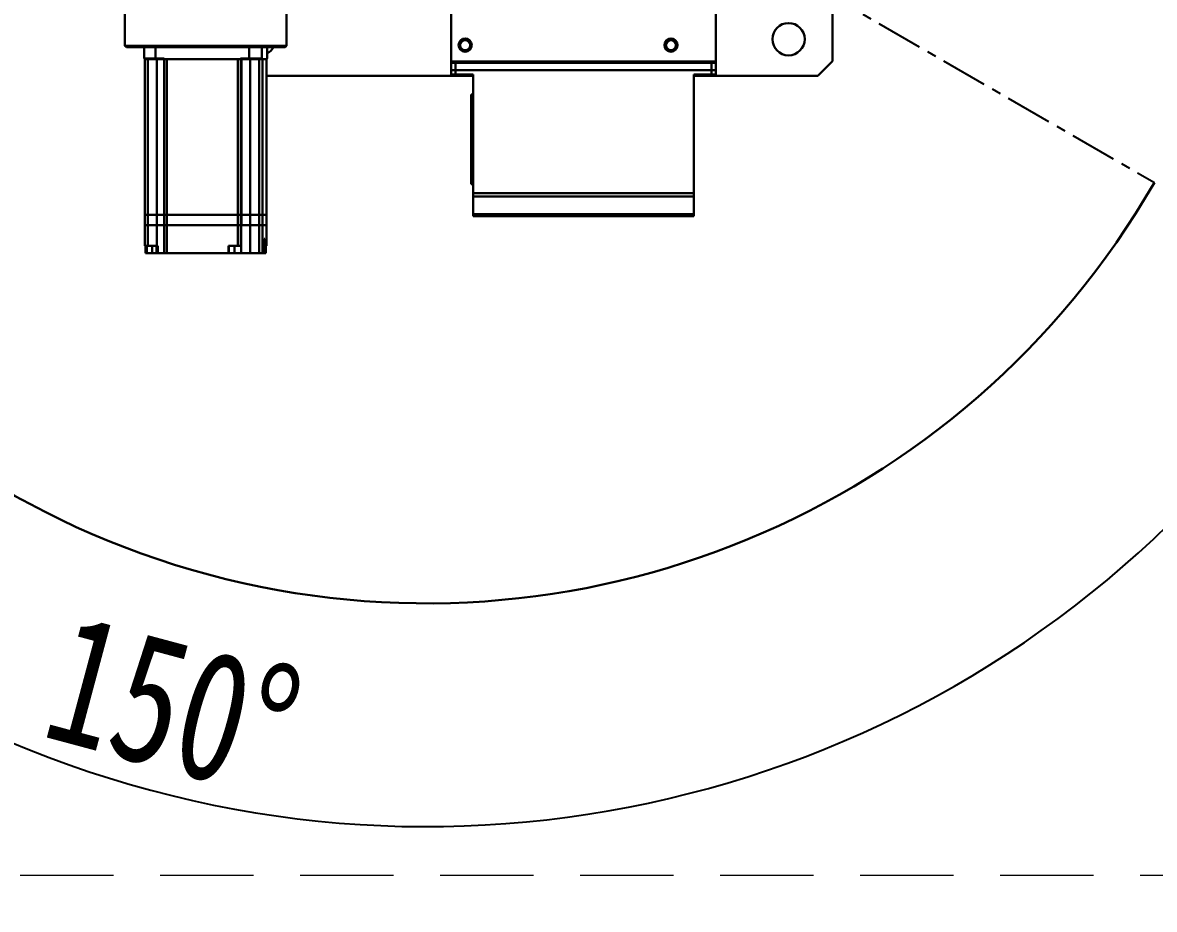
# Model space of a CAD drawing. Header units: millimetres. Extents: x 8 to 22425, y -1213 to 4973.
# Drawn here: x 9981 to 10751, y 536 to 1139 of the extents above; entities that cross this region are included whole.
import ezdxf

# ---------------------------------------------------------------- set-up
doc = ezdxf.new("R2010")
doc.units = ezdxf.units.MM
doc.header["$PDSIZE"] = -1
doc.linetypes.add('CENTER', pattern=[50.8, 31.75, -6.35, 6.35, -6.35])
doc.linetypes.add('HIDDEN', pattern=[9.525, 6.35, -3.175])
doc.styles.get("Standard").update_dxf_attribs({"font": 'hyswlongfangsong.ttf'})
doc.dimstyles.new('ISO-25', dxfattribs={"dimscale": 25, "dimtxt": 3.5, "dimasz": 1.6, "dimexe": 1.25, "dimexo": 0.625, "dimtad": 1, "dimdec": 0, "dimzin": 9, "dimdsep": 46, "dimtxsty": 'Standard', "dimcen": 2.5, "dimadec": 0, "dimazin": 2, "dimtfac": 1, "dimtdec": 0, "dimtofl": 0, "dimtmove": 0, "dimatfit": 3, "dimfxl": 1, "dimarcsym": 0})

# ---------------------------------------------------------------- blocks, each defined once
blk = doc.blocks.new('*D150')
at = {"color": 0, "lineweight": -2, "transparency": 16777216}
blk.add_line((10202.26, 1316.17), (9500.28, 1316.17), dxfattribs=at)
blk.add_arc((10255.3, 1316.17), 723.77, 183.16691, 326.83309, dxfattribs=at)
at = {"color": 0, "transparency": 16777216}
for points in [[(9525.97, 1276), (9539.3, 1276.37), (9531.53, 1316.17)], [(10855.48, 923.7), (10866.83, 916.72), (10882.1, 954.29)]]:
    blk.add_solid(points, dxfattribs=at)
at = {"layer": 'Defpoints', "color": 0, "transparency": 16777216}
for p in [(10217.89, 1316.17), (10255.3, 1316.17), (10750.67, 1030.17), (9790.07, 761.73), (11566.46, 559.17)]:
    blk.add_point(p, dxfattribs=at)
at = {"color": 0, "transparency": 16777216, "insert": (10083.34, 674.41), "char_height": 87.5, "attachment_point": 5, "rotation": 345}
blk.add_mtext('150°', dxfattribs=at)

msp = doc.modelspace()

# ---------------------------------------------------------------- linework, layer by layer
at = {"color": 1, "linetype": 'CENTER'}
msp.add_line((10255.3, 1316.17), (10750.67, 1030.17), dxfattribs=at)
at = {"color": 161, "lineweight": 30, "true_color": 0x67adff}
for p, q in [((10050.3, 1152.17), (10050.3, 1123.17)), ((10160.3, 1123.17), (10160.3, 1152.17)), ((10531.8, 1112.67), (10531.8, 1154.12)), ((10272.3, 1112.41), (10272.3, 1146.67)), ((10452.3, 1146.67), (10452.3, 1112.41)), ((10050.3, 1123.17), (10051.3, 1122.17)), ((10050.3, 1123.17), (10105.3, 1123.17)), ((10105.3, 1122.17), (10051.3, 1122.17)), ((10063.49, 1122.17), (10063.49, 1114.47)), ((10071.02, 1122.17), (10071.02, 1114.47)), ((10105.3, 1123.17), (10160.3, 1123.17)), ((10159.3, 1122.17), (10105.3, 1122.17)), ((10134.91, 1114.47), (10134.91, 1122.17)), ((10143.36, 1122.17), (10143.36, 1114.47)), ((10147.1, 1114.47), (10147.1, 1122.17)), ((10147.11, 1114.47), (10147.11, 1122.17)), ((10159.3, 1122.17), (10160.3, 1123.17)), ((10063.49, 1114.47), (10071.02, 1114.47)), ((10063.84, 1114.47), (10063.84, 1114.17)), ((10072.01, 1114.17), (10063.84, 1114.17)), ((10063.96, 1114.17), (10063.96, 1008.37)), ((10065.84, 1114.17), (10065.84, 1008.37)), ((10071.02, 1114.47), (10076.89, 1114.47)), ((10072.01, 1114.17), (10072.01, 1114.47)), ((10072.01, 1114.17), (10076.89, 1114.17)), ((10072.01, 1008.37), (10072.01, 1114.17)), ((10076.89, 1114.17), (10072.01, 1114.17)), ((10072.01, 1114.17), (10072.01, 1114.17)), ((10076.89, 1114.17), (10076.89, 1114.47)), ((10129.04, 1114.17), (10076.89, 1114.17)), ((10077, 1114.17), (10077, 1008.37)), ((10078.89, 1114.17), (10078.89, 1008.37)), ((10127.04, 1114.17), (10078.89, 1114.17)), ((10127.04, 1008.37), (10127.04, 1114.17)), ((10129.04, 1114.47), (10134.91, 1114.47)), ((10129.04, 1114.47), (10129.04, 1114.17)), ((10129.52, 1114.17), (10129.04, 1114.17)), ((10129.16, 1114.17), (10129.16, 1008.37)), ((10129.52, 1114.17), (10129.52, 1114.47)), ((10129.52, 1114.17), (10135.54, 1114.17)), ((10129.52, 1008.37), (10129.52, 1114.17)), ((10135.54, 1114.17), (10129.52, 1114.17)), ((10134.91, 1114.47), (10143.36, 1114.47)), ((10135.54, 1114.47), (10135.54, 1114.17)), ((10143.71, 1114.17), (10135.54, 1114.17)), ((10135.54, 1114.17), (10135.54, 1008.37)), ((10135.54, 1114.17), (10135.54, 1114.17)), ((10141.71, 1008.37), (10141.71, 1114.17)), ((10143.71, 1114.17), (10141.71, 1114.17)), ((10143.36, 1114.47), (10143.71, 1114.47)), ((10143.71, 1114.17), (10143.71, 1114.47)), ((10146.75, 1114.17), (10143.71, 1114.17)), ((10143.82, 1114.17), (10143.82, 1008.37)), ((10146.64, 1114.17), (10143.82, 1114.17)), ((10146.64, 1008.37), (10146.64, 1114.17)), ((10146.64, 1008.37), (10146.64, 1114.17)), ((10146.75, 1114.47), (10147.1, 1114.47)), ((10146.75, 1114.47), (10146.75, 1114.17)), ((10147.1, 1114.47), (10147.11, 1114.47)), ((10452.3, 1112.41), (10272.3, 1112.41)), ((10272.3, 1112.41), (10272.3, 1111.67)), ((10272.3, 1106.67), (10272.3, 1111.67)), ((10272.3, 1111.67), (10275.3, 1111.67)), ((10275.3, 1111.67), (10275.3, 1106.67)), ((10449.3, 1111.67), (10275.3, 1111.67)), ((10449.3, 1106.67), (10449.3, 1111.67)), ((10449.3, 1111.67), (10452.3, 1111.67)), ((10452.3, 1111.67), (10452.3, 1112.41)), ((10452.3, 1111.67), (10452.3, 1106.67)), ((10521.8, 1102.67), (10531.8, 1112.67)), ((10146.64, 1102.67), (10287.3, 1102.67)), ((10275.3, 1106.67), (10272.3, 1106.67)), ((10272.3, 1103.67), (10272.3, 1106.67)), ((10275.3, 1103.67), (10272.3, 1103.67)), ((10449.3, 1106.67), (10275.3, 1106.67)), ((10275.3, 1106.67), (10275.3, 1103.67)), ((10275.3, 1103.67), (10287.3, 1103.67)), ((10287.3, 1103.67), (10287.3, 1023.03)), ((10437.3, 1103.67), (10437.3, 1023.03)), ((10437.3, 1103.67), (10449.3, 1103.67)), ((10437.3, 1102.67), (10521.8, 1102.67)), ((10452.3, 1106.67), (10449.3, 1106.67)), ((10449.3, 1103.67), (10449.3, 1106.67)), ((10452.3, 1103.67), (10449.3, 1103.67)), ((10452.3, 1106.67), (10452.3, 1103.67)), ((10287.3, 1090.17), (10285.8, 1090.17)), ((10285.8, 1090.17), (10285.8, 1088.67)), ((10287.3, 1088.67), (10285.8, 1088.67)), ((10285.8, 1088.67), (10285.8, 1030.67)), ((10287.3, 1030.67), (10285.8, 1030.67)), ((10285.8, 1030.67), (10285.8, 1029.17)), ((10287.3, 1029.17), (10285.8, 1029.17)), ((10287.3, 1023.03), (10437.3, 1023.03)), ((10287.3, 1023.03), (10287.3, 1020.63)), ((10287.3, 1020.63), (10437.3, 1020.63)), ((10287.3, 1020.63), (10287.3, 1008.71)), ((10437.3, 1023.03), (10437.3, 1020.63)), ((10437.3, 1020.63), (10437.3, 1008.71)), ((10287.3, 1008.71), (10437.3, 1008.71)), ((10287.3, 1008.71), (10287.3, 1007.37)), ((10437.3, 1008.71), (10437.3, 1007.37)), ((10063.96, 1008.37), (10063.96, 1001.17)), ((10065.84, 1008.37), (10063.96, 1008.37)), ((10063.96, 1001.17), (10063.96, 987.17)), ((10063.96, 1001.17), (10065.84, 1001.17)), ((10065.84, 1008.37), (10065.84, 1001.17)), ((10072.01, 1008.37), (10065.84, 1008.37)), ((10072.01, 1001.17), (10065.84, 1001.17)), ((10065.84, 1001.17), (10065.84, 987.17)), ((10072.01, 1001.17), (10072.01, 1008.37)), ((10077, 1008.37), (10072.01, 1008.37)), ((10072.01, 1001.17), (10077.02, 1001.17)), ((10072.03, 987.17), (10072.03, 1001.17)), ((10077, 1008.37), (10077, 1001.17)), ((10078.89, 1008.37), (10077, 1008.37)), ((10077, 1001.17), (10078.89, 1001.17)), ((10077.02, 1001.17), (10077.02, 982.17)), ((10078.91, 1001.17), (10077.02, 1001.17)), ((10078.89, 1008.37), (10078.89, 1001.17)), ((10127.04, 1008.37), (10078.89, 1008.37)), ((10127.04, 1001.17), (10078.89, 1001.17)), ((10078.91, 1001.17), (10078.91, 982.17)), ((10127.02, 1001.17), (10078.91, 1001.17)), ((10127.02, 987.17), (10127.02, 1001.17)), ((10129.14, 1001.17), (10127.02, 1001.17)), ((10127.04, 1001.17), (10127.04, 1008.37)), ((10129.16, 1008.37), (10127.04, 1008.37)), ((10127.04, 1001.17), (10129.16, 1001.17)), ((10129.14, 1001.17), (10129.14, 987.17)), ((10129.16, 1008.37), (10129.16, 1001.17)), ((10129.52, 1008.37), (10129.16, 1008.37)), ((10129.52, 1001.17), (10129.16, 1001.17)), ((10129.5, 982.17), (10129.5, 1001.17)), ((10129.52, 1001.17), (10129.52, 1008.37)), ((10135.54, 1008.37), (10129.52, 1008.37)), ((10129.52, 1001.17), (10135.54, 1001.17)), ((10135.54, 1008.37), (10135.54, 1001.17)), ((10141.71, 1008.37), (10135.54, 1008.37)), ((10141.71, 1001.17), (10135.54, 1001.17)), ((10135.54, 1001.17), (10135.54, 982.17)), ((10141.71, 1001.17), (10141.71, 1008.37)), ((10143.82, 1008.37), (10141.71, 1008.37)), ((10141.71, 1001.17), (10143.82, 1001.17)), ((10141.71, 982.17), (10141.71, 1001.17)), ((10143.82, 1008.37), (10143.82, 1001.17)), ((10146.64, 1008.37), (10143.82, 1008.37)), ((10146.64, 1001.17), (10143.82, 1001.17)), ((10143.82, 1001.17), (10143.82, 982.17)), ((10146.64, 1001.17), (10143.82, 1001.17)), ((10146.64, 1001.17), (10146.64, 1008.37)), ((10146.64, 1001.17), (10146.64, 1008.37)), ((10146.64, 1008.37), (10146.64, 1008.37)), ((10146.64, 987.17), (10146.64, 1001.17)), ((10146.64, 1001.17), (10146.64, 1001.17)), ((10146.64, 987.17), (10146.64, 1001.17)), ((10287.3, 1007.37), (10437.3, 1007.37)), ((10063.96, 987.17), (10065.84, 987.17)), ((10064.38, 987.17), (10064.38, 982.17)), ((10065.32, 987.17), (10065.32, 982.17)), ((10065.84, 987.17), (10072.03, 987.17)), ((10068.74, 982.17), (10068.74, 987.17)), ((10071.81, 987.17), (10071.81, 982.17)), ((10072.03, 987.17), (10072.65, 987.17)), ((10072.65, 982.17), (10072.65, 987.17)), ((10127.02, 987.17), (10120.81, 987.17)), ((10120.81, 987.17), (10120.81, 982.17)), ((10121.07, 982.17), (10121.07, 987.17)), ((10124.77, 987.17), (10124.77, 982.17)), ((10127.02, 987.17), (10129.14, 987.17)), ((10129.48, 987.17), (10129.14, 987.17)), ((10129.48, 982.17), (10129.48, 987.17)), ((10144.97, 982.17), (10144.97, 991.92)), ((10144.97, 991.92), (10145.49, 991.92)), ((10144.99, 991.92), (10144.99, 983.17)), ((10145.49, 991.92), (10145.49, 982.17)), ((10146.22, 982.17), (10146.22, 987.17)), ((10146.64, 987.17), (10146.22, 987.17)), ((10146.22, 982.17), (10146.22, 987.17)), ((10146.64, 987.17), (10146.64, 987.17)), ((10064.38, 982.17), (10065.32, 982.17)), ((10065.32, 982.17), (10068.74, 982.17)), ((10068.74, 982.17), (10071.81, 982.17)), ((10071.81, 982.17), (10072.65, 982.17)), ((10072.65, 982.17), (10077.02, 982.17)), ((10077.02, 982.17), (10078.91, 982.17)), ((10120.81, 982.17), (10078.91, 982.17)), ((10120.81, 982.17), (10121.07, 982.17)), ((10121.07, 982.17), (10124.77, 982.17)), ((10124.77, 982.17), (10129.48, 982.17)), ((10129.5, 982.17), (10129.48, 982.17)), ((10129.5, 982.17), (10135.54, 982.17)), ((10141.71, 982.17), (10135.54, 982.17)), ((10141.71, 982.17), (10143.82, 982.17)), ((10144.97, 982.17), (10143.82, 982.17)), ((10144.97, 983.17), (10144.99, 983.17)), ((10144.97, 982.17), (10145.49, 982.17)), ((10146.22, 982.17), (10145.49, 982.17)), ((10146.22, 982.17), (10146.22, 982.17))]:
    msp.add_line(p, q, dxfattribs=at)
at = {"color": 7, "linetype": 'HIDDEN', "lineweight": 5, "ltscale": 10}
msp.add_line((11566.46, 559.17), (8944.14, 559.17), dxfattribs=at)
at = {"color": 161, "lineweight": 30, "true_color": 0x67adff, "flags": 128}
msp.add_lwpolyline([(10144.97, 983.01), (10144.98, 983.07), (10144.99, 983.17)], dxfattribs=at)
at = {"color": 161, "lineweight": 30, "true_color": 0x67adff}
for centre, radius in [((10501.8, 1127.67), 11), ((10281.8, 1123.67), 4.5), ((10281.8, 1123.67), 3.4), ((10421.8, 1123.67), 4.5), ((10421.8, 1123.67), 3.4)]:
    msp.add_circle(centre, radius, dxfattribs=at)
at = {"lineweight": 30}
msp.add_arc((10255.3, 1316.17), 572, 30, 330, dxfattribs=at)
at = {"color": 161, "lineweight": 30, "true_color": 0x67adff}
msp.add_arc((10141.8, 1127.67), 11, 298.87888, 330, dxfattribs=at)

# ---------------------------------------------------------------- dimensions: what is measured, and where the dimension line sits
dim = msp.add_angular_dim_2l(base=(9790.07, 761.73), line1=((10255.3, 1316.17), (10217.89, 1316.17)), line2=((10750.67, 1030.17), (11566.46, 559.17)), dimstyle='ISO-25')
dim.commit()
dim.dimension.update_dxf_attribs({"geometry": '*D150', "text_midpoint": (10083.34, 674.41)})

doc.saveas('drawing.dxf')
